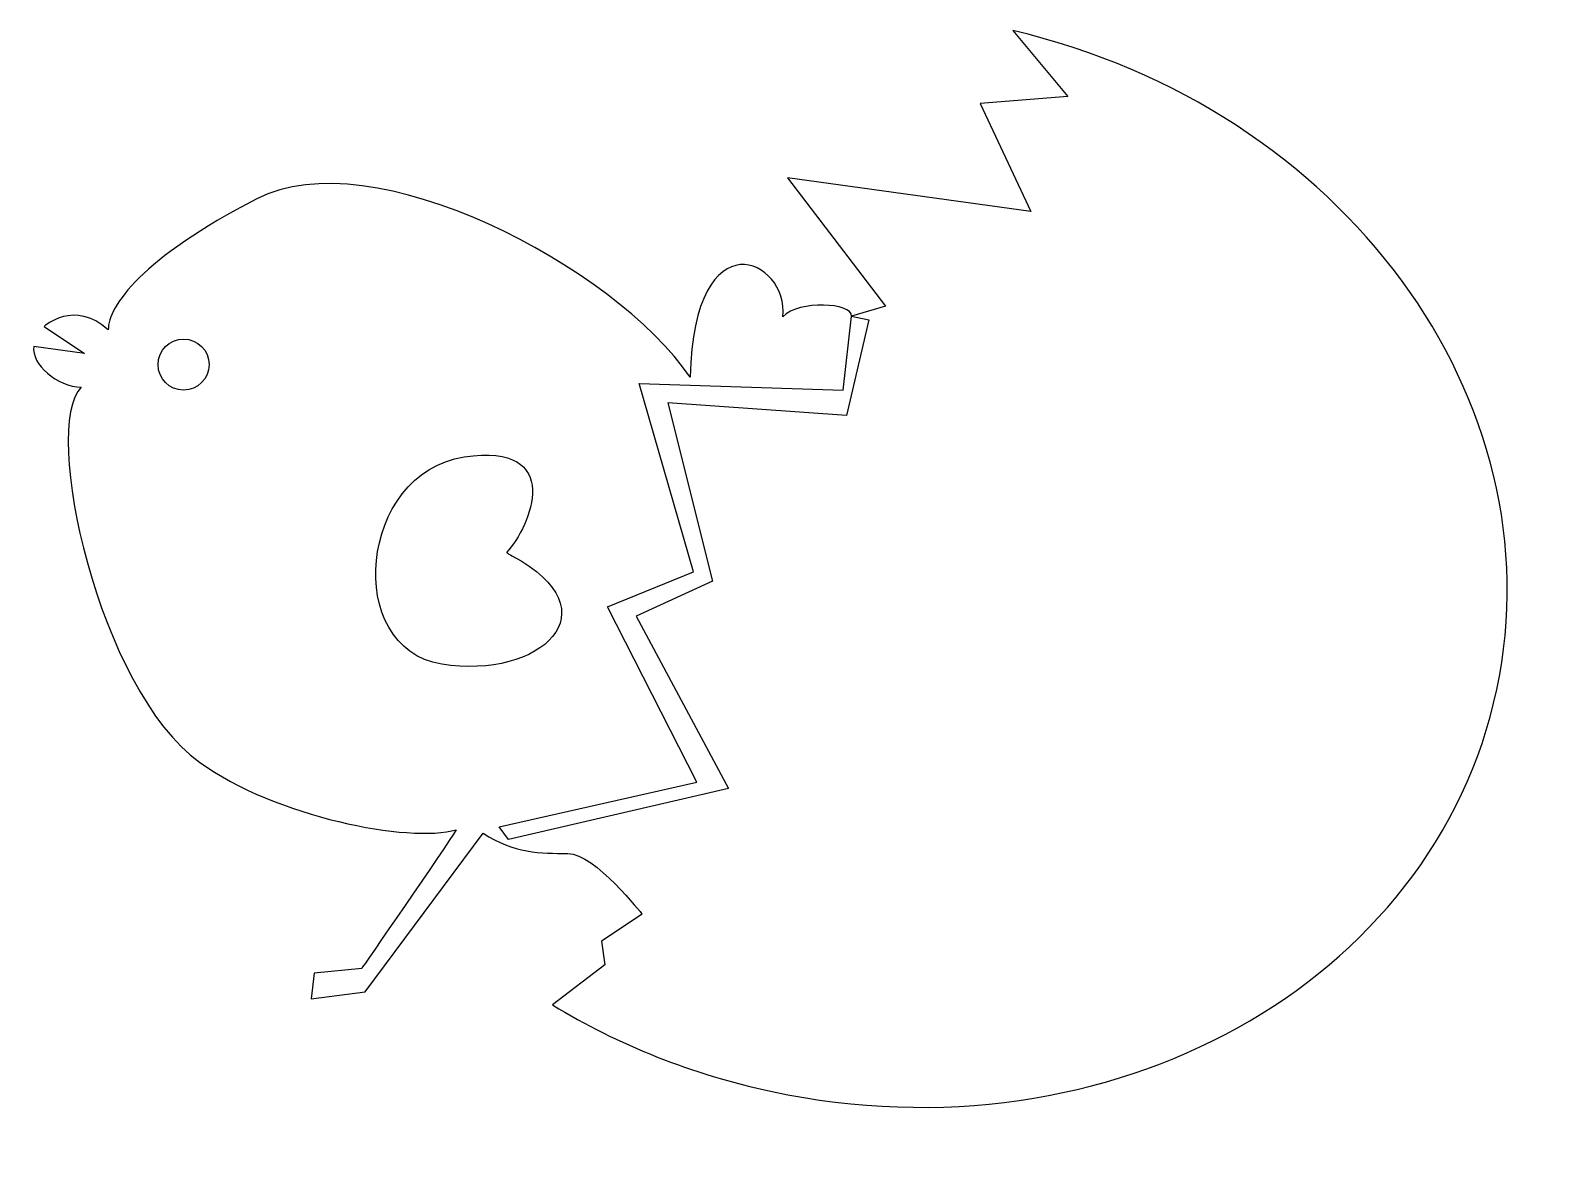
# Model space of a CAD drawing. Header units: centimetres. Extents: x -8.4 to 9, y -6.7 to 6.2.
import ezdxf

# ---------------------------------------------------------------- set-up
doc = ezdxf.new("R2010")
doc.units = ezdxf.units.CM
doc.header["$MEASUREMENT"] = 0
doc.layers.add('Camada 1', color=7, linetype='Continuous')

msp = doc.modelspace()

# ---------------------------------------------------------------- linework, layer by layer
at = {"layer": 'Camada 1'}
for points, knots in [([(-1.90648, -4.48458), (-1.90648, -4.48458), (-1.94498, -4.21526), (-1.94498, -4.21526), (-1.94498, -4.21526), (-1.94498, -4.21526), (-1.48318, -3.90723), (-1.48318, -3.90723), (-1.48318, -3.90723), (-1.48318, -3.90723), (-2.022, -3.2146), (-2.32979, -3.2146), (-2.32979, -3.2146), (-2.63761, -3.2146), (-2.94561, -3.2146), (-3.29192, -2.98359), (-3.29192, -2.98359), (-3.29192, -2.98359), (-4.63886, -4.79233), (-4.63886, -4.79233), (-4.63886, -4.79233), (-4.63886, -4.79233), (-5.25447, -4.86999), (-5.25447, -4.86999), (-5.25447, -4.86999), (-5.25447, -4.86999), (-5.2183, -4.57964), (-5.2183, -4.57964), (-5.2183, -4.57964), (-5.2183, -4.57964), (-4.67736, -4.52305), (-4.67736, -4.52305), (-4.67736, -4.52305), (-4.67736, -4.52305), (-3.71523, -3.13761), (-3.59995, -2.94507), (-3.59995, -2.94507), (-4.13877, -3.09887), (-5.65396, -2.80063), (-6.52481, -2.17545), (-6.52481, -2.17545), (-7.67159, -1.35225), (-8.33355, 1.63476), (-7.87175, 2.09657), (-7.87175, 2.09657), (-8.14125, 2.09657), (-8.44907, 2.36586), (-8.41057, 2.55837), (-8.41057, 2.55837), (-8.41057, 2.55837), (-7.83325, 2.48138), (-7.83325, 2.48138), (-7.83325, 2.48138), (-7.83325, 2.48138), (-8.29508, 2.78917), (-8.29508, 2.78917), (-8.29508, 2.78917), (-8.29508, 2.78917), (-7.94877, 3.0972), (-7.56396, 2.75067), (-7.56396, 2.75067), (-7.56396, 3.01996), (-7.18658, 3.56178), (-5.87176, 4.24226), (-5.87176, 4.24226), (-4.56162, 4.92041), (-1.80564, 3.47989), (-0.93434, 2.20931), (-0.93434, 2.20931), (-0.89584, 4.05676), (0.19117, 3.55241), (0.11841, 2.89892), (0.11841, 2.89892), (0.31092, 3.09143), (0.9029, 3.05868), (0.9029, 2.90466), (0.9029, 2.90466), (0.9029, 2.90466), (1.28795, 3.02018), (1.28795, 3.02018), (1.28795, 3.02018), (1.28795, 3.02018), (0.17181, 4.48261), (0.17181, 4.48261), (0.17181, 4.48261), (0.17181, 4.48261), (2.94269, 4.0978), (2.94269, 4.0978), (2.94269, 4.0978), (2.94269, 4.0978), (2.36537, 5.32922), (2.36537, 5.32922), (2.36537, 5.32922), (2.36537, 5.32922), (3.366, 5.40624), (3.366, 5.40624), (3.366, 5.40624), (3.366, 5.40624), (2.73764, 6.1584), (2.73764, 6.1584), (2.73764, 6.1584), (6.49382, 5.28136), (8.95389, 1.95168), (8.25132, -1.34865), (8.25132, -1.34865), (7.5389, -4.69579), (3.84357, -6.74533), (-0.00238, -5.92655), (-0.00238, -5.92655), (-0.91876, -5.7315), (-1.76114, -5.39114), (-2.50288, -4.94058), (-2.50288, -4.94058), (-2.50288, -4.94058), (-1.90648, -4.48458), (-1.90648, -4.48458)], [0, 0, 0, 0, 0.03333333, 0.03333333, 0.03333333, 0.03333333, 0.06666667, 0.06666667, 0.06666667, 0.06666667, 0.1, 0.1, 0.1, 0.1, 0.13333333, 0.13333333, 0.13333333, 0.13333333, 0.16666667, 0.16666667, 0.16666667, 0.16666667, 0.2, 0.2, 0.2, 0.2, 0.23333333, 0.23333333, 0.23333333, 0.23333333, 0.26666667, 0.26666667, 0.26666667, 0.26666667, 0.3, 0.3, 0.3, 0.3, 0.33333333, 0.33333333, 0.33333333, 0.33333333, 0.36666667, 0.36666667, 0.36666667, 0.36666667, 0.4, 0.4, 0.4, 0.4, 0.43333333, 0.43333333, 0.43333333, 0.43333333, 0.46666667, 0.46666667, 0.46666667, 0.46666667, 0.5, 0.5, 0.5, 0.5, 0.53333333, 0.53333333, 0.53333333, 0.53333333, 0.56666667, 0.56666667, 0.56666667, 0.56666667, 0.6, 0.6, 0.6, 0.6, 0.63333333, 0.63333333, 0.63333333, 0.63333333, 0.66666667, 0.66666667, 0.66666667, 0.66666667, 0.7, 0.7, 0.7, 0.7, 0.73333333, 0.73333333, 0.73333333, 0.73333333, 0.76666667, 0.76666667, 0.76666667, 0.76666667, 0.8, 0.8, 0.8, 0.8, 0.83333333, 0.83333333, 0.83333333, 0.83333333, 0.86666667, 0.86666667, 0.86666667, 0.86666667, 0.9, 0.9, 0.9, 0.9, 0.93333333, 0.93333333, 0.93333333, 0.93333333, 1, 1, 1, 1]), ([(0.90289, 2.90465), (0.90289, 2.90465), (0.80825, 2.06399), (0.80825, 2.06399), (0.80825, 2.06399), (0.80825, 2.06399), (-1.51527, 2.13651), (-1.51527, 2.13651), (-1.51527, 2.13651), (-1.51527, 2.13651), (-0.89797, -0.00535), (-0.89797, -0.00535), (-0.89797, -0.00535), (-0.89797, -0.00535), (-1.87817, -0.40463), (-1.87817, -0.40463), (-1.87817, -0.40463), (-1.87817, -0.40463), (-0.8618, -2.40141), (-0.8618, -2.40141), (-0.8618, -2.40141), (-0.8618, -2.40141), (-3.11258, -2.9096), (-3.11258, -2.9096), (-3.11258, -2.9096), (-3.11258, -2.9096), (-3.00368, -3.05488), (-3.00368, -3.05488), (-3.00368, -3.05488), (-3.00368, -3.05488), (-0.49871, -2.47396), (-0.49871, -2.47396), (-0.49871, -2.47396), (-0.49871, -2.47396), (-1.55146, -0.51353), (-1.55146, -0.51353), (-1.55146, -0.51353), (-1.55146, -0.51353), (-0.68016, -0.11425), (-0.68016, -0.11425), (-0.68016, -0.11425), (-0.68016, -0.11425), (-1.18856, 1.9187), (-1.18856, 1.9187), (-1.18856, 1.9187), (-1.18856, 1.9187), (0.8446, 1.77363), (0.8446, 1.77363), (0.8446, 1.77363), (0.8446, 1.77363), (1.0986, 2.86276), (1.0986, 2.86276), (1.0986, 2.86276), (1.0986, 2.86276), (0.90289, 2.90465), (0.90289, 2.90465)], [0, 0, 0, 0, 0.06666667, 0.06666667, 0.06666667, 0.06666667, 0.13333333, 0.13333333, 0.13333333, 0.13333333, 0.2, 0.2, 0.2, 0.2, 0.26666667, 0.26666667, 0.26666667, 0.26666667, 0.33333333, 0.33333333, 0.33333333, 0.33333333, 0.4, 0.4, 0.4, 0.4, 0.46666667, 0.46666667, 0.46666667, 0.46666667, 0.53333333, 0.53333333, 0.53333333, 0.53333333, 0.6, 0.6, 0.6, 0.6, 0.66666667, 0.66666667, 0.66666667, 0.66666667, 0.73333333, 0.73333333, 0.73333333, 0.73333333, 0.8, 0.8, 0.8, 0.8, 0.86666667, 0.86666667, 0.86666667, 0.86666667, 1, 1, 1, 1]), ([(-6.70668, 2.06375), (-6.54629, 2.06375), (-6.41611, 2.19393), (-6.41611, 2.35432), (-6.41611, 2.35432), (-6.41611, 2.51471), (-6.54629, 2.64489), (-6.70668, 2.64489), (-6.70668, 2.64489), (-6.86707, 2.64489), (-6.99725, 2.51471), (-6.99725, 2.35432), (-6.99725, 2.35432), (-6.99725, 2.19393), (-6.86708, 2.06375), (-6.70668, 2.06375)], [0, 0, 0, 0, 0.2, 0.2, 0.2, 0.2, 0.4, 0.4, 0.4, 0.4, 0.6, 0.6, 0.6, 0.6, 1, 1, 1, 1]), ([(-2.9673, 0.17611), (-2.99029, 0.18823), (-3.01048, 0.20122), (-3.02837, 0.21503), (-3.02837, 0.21503), (-2.7495, 0.50284), (-2.35831, 1.47625), (-3.51187, 1.30159), (-3.51187, 1.30159), (-4.7099, 1.12014), (-4.89157, -0.87643), (-3.76606, -1.05812), (-3.76606, -1.05812), (-2.64055, -1.23981), (-1.78737, -0.44844), (-2.9673, 0.17611)], [0, 0, 0, 0, 0.2, 0.2, 0.2, 0.2, 0.4, 0.4, 0.4, 0.4, 0.6, 0.6, 0.6, 0.6, 1, 1, 1, 1])]:
    msp.add_open_spline(points, degree=3, knots=knots, dxfattribs=at)

doc.saveas('drawing.dxf')
